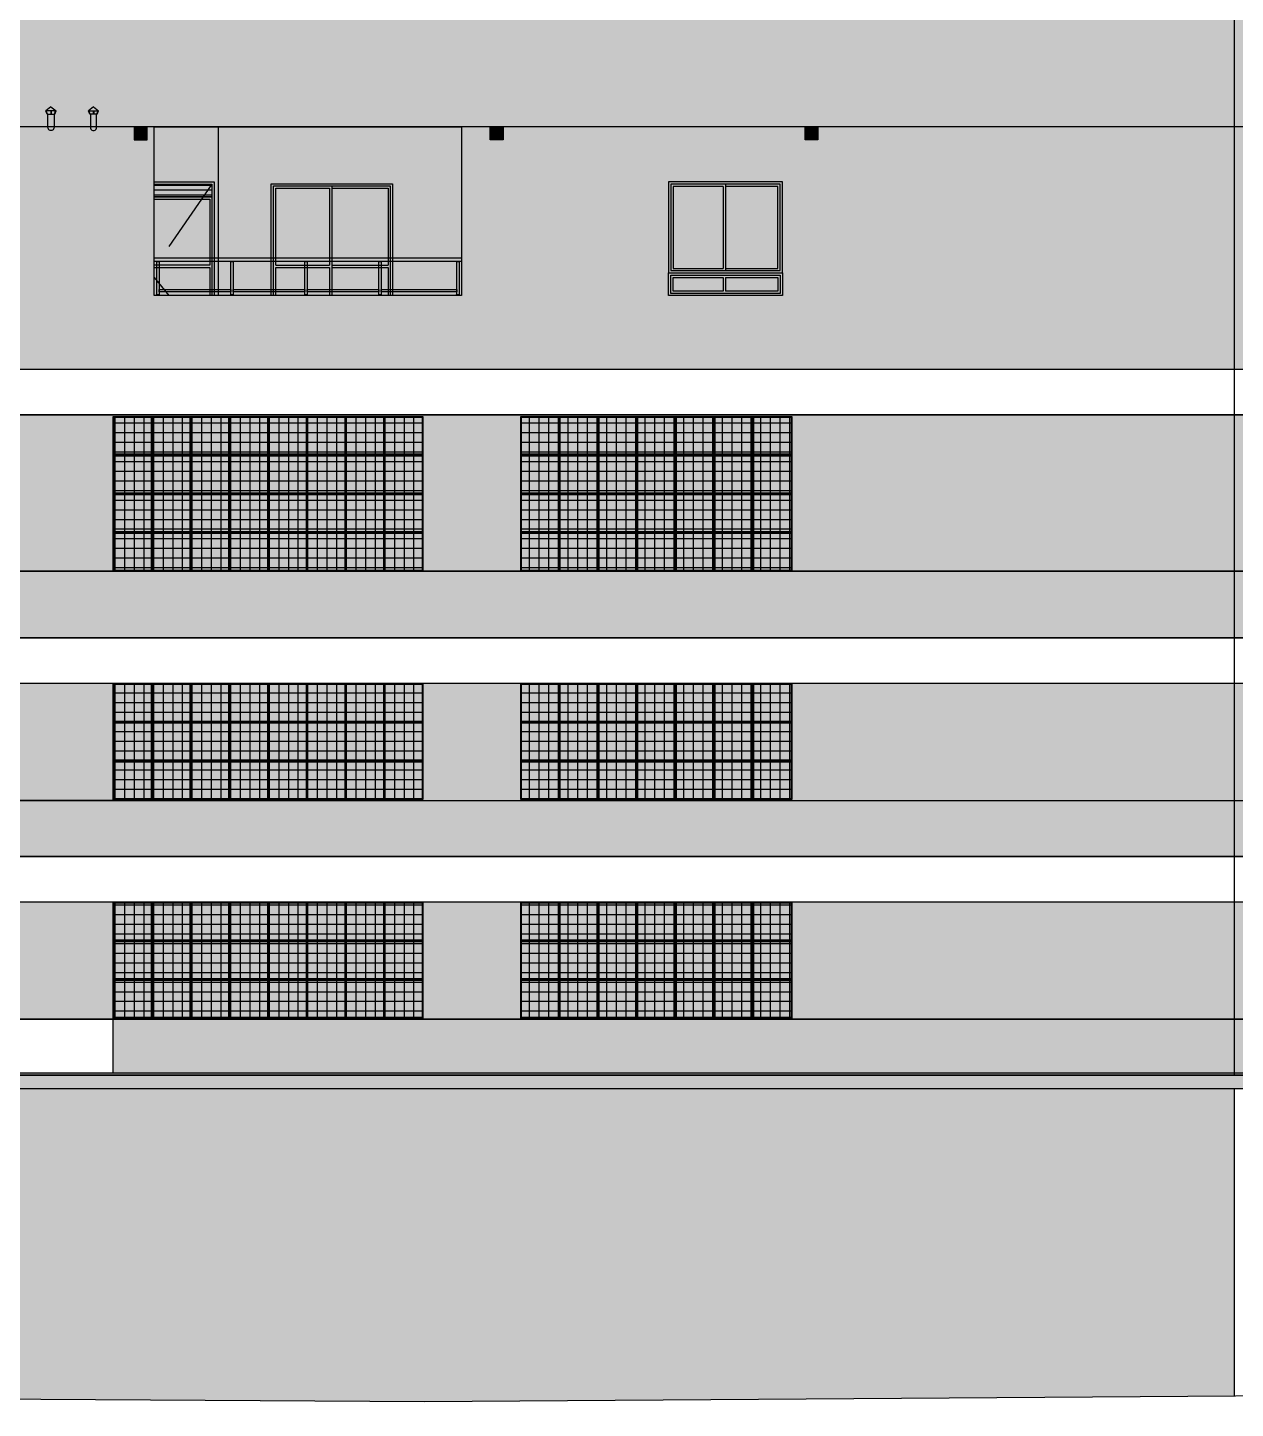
# Model space of a CAD drawing. Header units: metres. Extents: x -8872 to -7768, y 20 to 184.
# Drawn here: x -8779.01 to -8763.1, y 20.41 to 38.6 of the extents above; entities that cross this region are included whole.
import ezdxf
from ezdxf.xclip import XClip

# ---------------------------------------------------------------- set-up
doc = ezdxf.new("R2010")
doc.units = ezdxf.units.M
doc.header["$XCLIPFRAME"] = 0
doc.linetypes.add('CTE ELEV$0$DASHEDX2', pattern=[1.5, 1, -0.5])
for name, color, linetype in [('ARQ-AUX1', 1, 'Continuous'), ('CTE ELEV$0$ARQ- FRISO', 7, 'Continuous'), ('CTE ELEV$0$ARQ-AUX', 7, 'Continuous'), ('CTE ELEV$0$ARQ-AUX1', 1, 'Continuous'), ('CTE ELEV$0$ARQ-AUX3', 3, 'Continuous'), ('CTE ELEV$0$ARQ-AUX4', 6, 'Continuous'), ('CTE ELEV$0$ARQ-CAX', 1, 'Continuous'), ('CTE ELEV$0$ARQ-PRJ', 7, 'CTE ELEV$0$DASHEDX2')]:
    doc.layers.add(name, color=color, linetype=linetype)
for name, color, linetype, true_color in [('CTE ELEV$0$ARQ-REVEST', 7, 'Continuous', 0xc79471), ('CTE ELEV$0$COR CINZA FECHADO', 7, 'Continuous', 0x56534e), ('CTE ELEV$0$COR PLATINA', 7, 'Continuous', 0xa1a6a3), ('CTE ELEV$0$COR-CAIX', 7, 'Continuous', 0x45494e)]:
    doc.layers.add(name, color=color, linetype=linetype, true_color=true_color)

# ---------------------------------------------------------------- blocks, each defined once
blk = doc.blocks.new('CTE ELEV$0$V P 160x220')
at = {"layer": 'CTE ELEV$0$COR-CAIX'}
h = blk.add_hatch(color=256, dxfattribs=at)
h.dxf.hatch_style = 1
h.paths.add_polyline_path([(0, 2.174999999999999), (1.600000000000001, 2.174999999999999), (1.600000000000001, 0), (0, 0)])
h = blk.add_hatch(color=254, dxfattribs=at)
h.dxf.hatch_style = 1
h.paths.add_polyline_path([(0.7699999999999996, 2.115000000000001), (0.06000000000000233, 2.115000000000001), (0.06000000000000233, 1.1), (0.7699999999999996, 1.1)])
h.paths.add_polyline_path([(1.539999999999999, 2.115000000000001), (0.8000000000000007, 2.115000000000001), (0.8000000000000007, 1.1), (1.539999999999999, 1.1)])
h.paths.add_polyline_path([(1.539999999999999, 1.07), (0.8000000000000007, 1.07), (0.8000000000000007, 0.05999999999999894), (1.539999999999999, 0.05999999999999894)])
h.paths.add_polyline_path([(0.7699999999999996, 1.07), (0.06000000000000227, 1.07), (0.06000000000000227, 0.05999999999999894), (0.7699999999999996, 0.05999999999999894)])
at = {"layer": 'CTE ELEV$0$ARQ-CAX'}
for p, q in [((0.06000000000000227, 1.1), (0.7699999999999996, 1.1)), ((0.8000000000000007, 1.1), (1.539999999999999, 1.1)), ((0.06000000000000227, 1.07), (0.7699999999999996, 1.07)), ((0.8000000000000007, 1.07), (1.539999999999999, 1.07))]:
    blk.add_line(p, q, dxfattribs=at)
for points in [[(0, 2.174999999999999), (1.600000000000001, 2.174999999999999), (1.600000000000001, 0), (0, 0)], [(0.03000000000000114, 2.145), (1.57, 2.145), (1.57, 0.02999999999999936), (0.03000000000000114, 0.02999999999999936)]]:
    blk.add_lwpolyline(points, close=True, dxfattribs=at)
for points in [[(0.06000000000000227, 1.1), (0.06000000000000227, 2.115000000000001), (0.7699999999999996, 2.115000000000001)], [(0.7699999999999996, 2.115000000000001), (0.7699999999999996, 1.1)], [(0.8000000000000007, 2.145), (0.8000000000000007, 0.02999999999999936)], [(0.8000000000000007, 2.115000000000001), (1.539999999999999, 2.115000000000001), (1.539999999999999, 1.1)], [(0.7699999999999996, 0.05999999999999872), (0.06000000000000227, 0.05999999999999872), (0.06000000000000227, 1.07)], [(0.7699999999999996, 1.07), (0.7699999999999996, 0.05999999999999872)], [(1.539999999999999, 1.07), (1.539999999999999, 0.05999999999999872), (0.8000000000000007, 0.05999999999999872)]]:
    blk.add_lwpolyline(points, dxfattribs=at)
blk = doc.blocks.new('CTE ELEV$0$V J 150x120')
at = {"layer": 'CTE ELEV$0$COR-CAIX'}
h = blk.add_hatch(color=256, dxfattribs=at)
h.dxf.hatch_style = 1
h.paths.add_polyline_path([(1.499999999999773, 1.19999999496485), (0, 1.19999999496485), (0, 0), (1.499999999999773, 0)])
h = blk.add_hatch(color=254, dxfattribs=at)
h.dxf.hatch_style = 1
h.paths.add_polyline_path([(0.7200000000000273, 1.139999994964848), (0.05999999999994543, 1.139999994964848), (0.05999999999994543, 0.06000000000000227), (0.7200000000000273, 0.06000000000000227)])
h.paths.add_polyline_path([(0.75, 0.06000000000000233), (1.439999999999827, 0.06000000000000222), (1.439999999999827, 1.139999994964848), (0.75, 1.139999994964848)])
for points in [[(1.499999999999773, 1.19999999496485), (0, 1.19999999496485), (0, 0), (1.499999999999773, 0)], [(1.470000000000027, 1.169999994964849), (0.02999999999974534, 1.169999994964849), (0.02999999999974534, 0.03000000000000114), (1.470000000000027, 0.03000000000000114)]]:
    blk.add_lwpolyline(points, close=True)
for points in [[(0.7200000000000273, 1.139999994964848), (0.05999999999994543, 1.139999994964848), (0.05999999999994543, 0.06000000000000227), (0.7200000000000273, 0.06000000000000227)], [(0.7200000000000273, 1.139999994964848), (0.7200000000000273, 0.06000000000000227)], [(0.75, 1.169999994964849), (0.75, 0.03000000000000114)], [(0.75, 0.06000000000000227), (1.439999999999827, 0.06000000000000227), (1.439999999999827, 1.139999994964848), (0.75, 1.139999994964848)]]:
    blk.add_lwpolyline(points)
blk = doc.blocks.new('CTE ELEV$0$V P 90x220')
h = blk.add_hatch()
h.set_pattern_fill('LINE', scale=0.02)
h.set_pattern_definition([(0, (0.7400407849635293, 2.169163100299187), (0, 0.0635), [])])
h.paths.add_polyline_path([(0.8400407862358129, 2.169556123607768), (0.02999848820763873, 2.169162347138325), (0.02999848566307151, 1.999949036142695), (0.8400407836912457, 2.000342954664694)])
h.paths.add_polyline_path([(0.8100407453911135, 0.1999555789822711), (0.05999299462339636, 0.1999482358424149), (0.05999307376919205, 0.02994369828709864), (0.8100408245369092, 0.02995089937439843)])
at = {"layer": 'CTE ELEV$0$COR-CAIX', "transparency": 33554687}
h = blk.add_hatch(color=256, dxfattribs=at)
h.dxf.hatch_style = 1
h.paths.add_polyline_path([(0.869999870483506, -5.273226992130731e-05), (0.8699998704832786, 2.19994789076183), (0, 2.199949215283748), (0, 0)])
h = blk.add_hatch(color=254, dxfattribs=at)
h.dxf.hatch_style = 1
h.paths.add_polyline_path([(0.810040784963784, 1.969950380256748), (0.1684656068035183, 1.969951513230986), (0.7708066272563243, 1.099947813230832), (0.8100407849640113, 1.099947735842511)])
h.paths.add_polyline_path([(0.1684656068035181, 1.969951513230986), (0.05999697641482271, 1.969951704778552), (0.05999697641482271, 1.099949215283749), (0.7708066272563243, 1.099947813230831)])
h.paths.add_polyline_path([(0.8100407849640113, 0.9629145636115134), (0.8100407849640113, 1.043279146789324), (0.7915769473025795, 1.069947772262602), (0.05993953487359249, 1.069949215403971), (0.05998606635262183, 0.2299508745778109), (0.2162829343609197, 0.2299509124613905)])
h.paths.add_polyline_path([(0.8100407849640113, 0.9629145636115133), (0.2162829343609192, 0.2299509124613901), (0.8100407849640113, 0.2299510563777272)], flags=17)
h.paths.add_polyline_path([(0.8100407849640113, 1.069947735843021), (0.7915769473025794, 1.069947772262602), (0.8100407849640113, 1.043279146789324)], flags=17)
for points in [[(0.869999870483506, -5.273226992130731e-05), (0.8699998704832786, 2.19994789076183), (0, 2.199949215283748), (0, 0)], [(0.8400407849635293, 2.169949539136251), (0.02999848820763873, 2.169949357336332), (0.02999848820763873, 1.99994935733632), (0.8400407849635293, 1.99994953913621)]]:
    blk.add_lwpolyline(points, close=True)
for points in [[(0.8400407849642114, -5.273226992130731e-05), (0.8400407849637567, 1.999948785975349), (0.02999848820763873, 1.99995011049721), (0.02999848820763873, -1.51183053276327e-06)], [(0.8100407849640113, 1.09994789088231), (0.810040784963784, 1.969950380256748), (0.05999697641482271, 1.969951704778552), (0.05999697641482271, 1.099949215283749)], [(0.05999697641482271, 1.099949215283749), (0.8100407849640113, 1.099947735842511)], [(0.05993953487359249, 1.069949215403971), (0.05999880462081819, -3.650254399190089e-06)], [(0.8100407849640113, 1.069947735843021), (0.05993953487359249, 1.069949215403971)], [(0.8100407849640113, -4.910019444537284e-05), (0.8100407849640113, 1.06994789088211)], [(0.8100407849640113, 0.2299510563777272), (0.05998535251274006, 0.2299508745776375)], [(0.05998718681644277, 0.199951817210744), (0.8100407849640113, 0.1999519990106631)], [(0.059996972974659, 0.02995194118949485), (0.8100407849640113, 0.02994632509731332)], [(0, -5.078471625097336e-05), (0.869999870483506, -5.273226992130731e-05)]]:
    blk.add_lwpolyline(points)
at = {"layer": 'CTE ELEV$0$ARQ-PRJ'}
blk.add_lwpolyline([(0.02999848820763873, 2.169949357336332), (0.840040784963984, 0.9999480268527137), (0.02996351943511399, -5.086099804429978e-05)], dxfattribs=at)
blk = doc.blocks.new('CTE ELEV$0$V BAND INF 150x40')
at = {"layer": 'CTE ELEV$0$COR-CAIX'}
h = blk.add_hatch(color=256, dxfattribs=at)
h.dxf.hatch_style = 1
h.paths.add_polyline_path([(0, 0), (1.499999999999773, 0), (1.499999999999773, -0.3000000000000004), (0, -0.3000000000000004)])
h = blk.add_hatch(color=254, dxfattribs=at)
h.dxf.hatch_style = 1
h.paths.add_polyline_path([(0.7200000000000273, -0.2399999999999999), (0.7200000000000273, -0.0600000000000005), (0.06000000000000227, -0.0600000000000005), (0.06000000000000227, -0.2399999999999999)])
h.paths.add_polyline_path([(0.75, -0.2399999999999999), (1.43999999999977, -0.2399999999999999), (1.43999999999977, -0.06000000000000051), (0.75, -0.06000000000000048)])
at = {"layer": 'CTE ELEV$0$ARQ-CAX'}
for points in [[(0, 0), (1.499999999999773, 0), (1.499999999999773, -0.3000000000000004), (0, -0.3000000000000004)], [(0.03000000000000114, -0.03000000000000025), (1.469999999999771, -0.03000000000000025), (1.469999999999771, -0.2700000000000001), (0.03000000000000114, -0.2700000000000001)]]:
    blk.add_lwpolyline(points, close=True, dxfattribs=at)
for points in [[(0.7200000000000273, -0.2399999999999999), (0.06000000000000227, -0.2399999999999999), (0.06000000000000227, -0.0600000000000005), (0.7200000000000273, -0.0600000000000005)], [(0.7200000000000273, -0.0600000000000005), (0.7200000000000273, -0.2399999999999999)], [(0.75, -0.0600000000000005), (1.43999999999977, -0.0600000000000005), (1.43999999999977, -0.2399999999999999), (0.75, -0.2399999999999999)], [(0.75, -0.0600000000000005), (0.75, -0.2399999999999999)]]:
    blk.add_lwpolyline(points, dxfattribs=at)
blk = doc.blocks.new('CTE ELEV$0$V FR CHAPEU CHINES')
at = {"layer": 'CTE ELEV$0$ARQ-AUX'}
h = blk.add_hatch(color=8, dxfattribs=at)
h.dxf.hatch_style = 1
h.paths.add_polyline_path([(-0.009999999999990902, 0.2615019417494653), (-0.07699999999999818, 0.2115019417495107), (0.05700000000001637, 0.2115019417495107)])
h.paths.add_polyline_path([(0.03000000000001136, 0.1674075048937669), (-0.05000000000001138, 0.1674075048937669), (-0.05000000000001138, -0.01000000050763281, 1), (0.03000000000001136, -0.009999999697330952)])
h.paths.add_polyline_path([(-0.007499999999993179, 0.2115019417495107), (-0.01249999999998863, 0.2115019417495107), (-0.01249999999998863, 0.1674075048937669), (-0.007499999999993179, 0.1674075048937669)])
h.paths.add_polyline_path([(-0.07164127316178792, 0.2115019417495107), (-0.07699999999999818, 0.2115019417495107), (-0.0600000000000023, 0.1674075048937669), (-0.05464127316179203, 0.1674075048937669)])
h.paths.add_polyline_path([(0.05700000000001637, 0.2115019417495107), (0.05164127316180611, 0.2115019417495107), (0.03464127316181022, 0.1674075048937669), (0.04000000000002048, 0.1674075048937669)])
at = {"layer": 'CTE ELEV$0$ARQ-CAX'}
for p, q in [((0.04000000000002048, 0.1674075048937669), (-0.06000000000000229, 0.1674075048937669)), ((-0.05000000000001138, 0.1674075048937669), (-0.05000000000001137, -0.0100000016205469)), ((0.03000000000001137, -0.0100000016205469), (0.03000000000001136, 0.1674075048937669))]:
    blk.add_line(p, q, dxfattribs=at)
for points in [[(-0.009999999999990905, 0.2615019417494653), (-0.07699999999999818, 0.2115019417495107)], [(-0.06000000000000227, 0.1674075048937669), (-0.07699999999999818, 0.2115019417495107)], [(-0.05464127316179201, 0.1674075048937669), (-0.07164127316178792, 0.2115019417495107)], [(-0.009999999999990905, 0.2615019417494653), (0.05700000000001637, 0.2115019417495107)], [(0.0346412731618102, 0.1674075048937669), (0.05164127316180611, 0.2115019417495107)], [(0.04000000000002046, 0.1674075048937669), (0.05700000000001637, 0.2115019417495107)]]:
    blk.add_lwpolyline(points, dxfattribs=at)
at = {"layer": 'CTE ELEV$0$ARQ-CAX', "elevation": -0.0066782737750034}
for points in [[(-0.07699999999999818, 0.2115019417495107), (0.05700000000001637, 0.2115019417495107)], [(-0.01249999999998863, 0.2115019417495107), (-0.01249999999998863, 0.1674075048937669)], [(-0.007499999999993179, 0.2115019417495107), (-0.007499999999993179, 0.1674075048937669)]]:
    blk.add_lwpolyline(points, dxfattribs=at)
at = {"layer": 'CTE ELEV$0$ARQ-CAX'}
blk.add_arc((-0.009999999999999998, -0.01000000050763281), 0.04000000000001138, 179.999998405868, 2.321343878276061e-06, dxfattribs=at)
blk = doc.blocks.new('CTE ELEV$0$V GRD PUC')
at = {"transparency": 33554610}
h = blk.add_hatch(dxfattribs=at)
h.set_pattern_fill('ANGLE', color=256)
h.set_pattern_definition([(0, (0, 0), (0, 6.985), [5.08, -1.905]), (90, (0, 0), (-6.985, 4.277078946022131e-16), [5.08, -1.905])])
h.paths.add_polyline_path([(-0.05000694274531226, -0.2472583671389063), (-4.05000579235679, -0.247258119059083), (-4.050005785232452, -0.2972581190590802), (-0.05000694274531314, -0.2972581045278111)])
at = {"layer": 'CTE ELEV$0$COR-CAIX', "transparency": 33554607}
h = blk.add_hatch(color=256, dxfattribs=at)
h.dxf.hatch_style = 1
h.paths.add_polyline_path([(-6.942745312210619e-06, 0.4999997267498983), (-6.935620973758105e-06, 0.4499999926436331), (-4.050005785232452, 0.4499999779307231), (-4.05000579235679, 0.4999999779307203)])
h.paths.add_polyline_path([(-3.985005808371534, 0.07998857122176872), (-3.040007745983628, 0.07998856938263899), (-3.040007745983628, 0.04998856938263962), (-3.985005808371534, 0.04998857122176936)])
h.paths.add_polyline_path([(-3.010007735291112, 0.0799885712217705), (-2.06500744771704, 0.07998856570439727), (-2.06500744771704, 0.04998856570439791), (-3.010007735291112, 0.04998857122177114)])
h.paths.add_polyline_path([(-2.035007437024523, 0.07998856570443635), (-1.09000711384077, 0.07998857673912241), (-1.09000711384077, 0.04998857673912305), (-2.035007437024523, 0.04998856570443699)])
h.paths.add_polyline_path([(-1.060007120953094, 0.07998856202627103), (-0.06500693918915057, 0.07998856938271715), (-0.06500693918915057, 0.04998856938271778), (-1.060007120953094, 0.04998856202627167)])
h = blk.add_hatch(color=256, dxfattribs=at)
h.dxf.hatch_style = 1
h.paths.add_polyline_path([(-4.025005795912953, 0.009999999999999787), (-3.975005795912953, 0.009999999999999787), (-3.975005795912953, 0), (-4.025005795912953, 0)])
h.paths.add_polyline_path([(-4.015005792356791, 0.4499999852871497), (-3.985005799469115, 0.4499999852871497), (-3.985005799469114, 0.009999999999999787), (-4.01500579235679, 0.009999999999999787)])
h.paths.add_polyline_path([(-3.05000773173495, 0.009999994482665642), (-3.00000773173495, 0.009999994482665642), (-3.00000773173495, -5.517334145110908e-09), (-3.05000773173495, -5.517334145110908e-09)])
h.paths.add_polyline_path([(-3.040007728178789, 0.4499999797698155), (-3.010007735291112, 0.4499999797698155), (-3.010007735291112, 0.009999994482665642), (-3.040007728178789, 0.009999994482665642)])
h.paths.add_polyline_path([(-2.075007433468361, 0.009999988965331497), (-2.025007433468361, 0.009999988965331497), (-2.025007433468361, -1.103466829022182e-08), (-2.075007433468361, -1.103466829022182e-08)])
h.paths.add_polyline_path([(-2.0650074299122, 0.4499999742524814), (-2.035007437024523, 0.4499999742524814), (-2.035007437024523, 0.009999988965331497), (-2.0650074299122, 0.009999988965331497)])
h.paths.add_polyline_path([(-1.100007117396932, 0.009999992643573208), (-1.050007117396932, 0.009999992643573208), (-1.050007117396932, -7.356426579008257e-09), (-1.100007117396932, -7.356426579008257e-09)])
h.paths.add_polyline_path([(-1.09000711384077, 0.4499999779307231), (-1.060007120953094, 0.4499999779307231), (-1.060007120953094, 0.009999992643573208), (-1.09000711384077, 0.009999992643573208)])
h.paths.add_polyline_path([(-0.07500694274531283, 0.009999992643573208), (-0.02500694274531257, 0.009999992643573208), (-0.02500694274531257, -7.356426579008257e-09), (-0.07500694274531283, -7.356426579008257e-09)])
h.paths.add_polyline_path([(-0.06500693918915057, 0.4499999779307231), (-0.03500694630147572, 0.4499999779307231), (-0.03500694630147394, 0.009999992643573208), (-0.06500693918915057, 0.009999992643573208)])
h = blk.add_hatch(color=254, dxfattribs=at)
h.dxf.hatch_style = 1
h.paths.add_polyline_path([(-3.985005799469115, 0.4499999781668562), (-3.985005799469114, 0.0799885712217687), (-3.040007728178789, 0.07998856938263899), (-3.040007728178789, 0.4499999815998625)])
h.paths.add_polyline_path([(-3.010007735291112, 0.449999981708847), (-3.010007735291112, 0.0799885712217705), (-2.0650074299122, 0.07998856570439719), (-2.0650074299122, 0.4499999851418615)])
h.paths.add_polyline_path([(-1.09000711384077, 0.07998857673912238), (-1.090007113840771, 0.4499999886838605), (-2.035007437024523, 0.4499999852508461), (-2.035007437024523, 0.07998856570443635)])
h.paths.add_polyline_path([(-1.060007120953094, 0.449999988792845), (-1.060007120953094, 0.07998856202627105), (-0.06500693918915079, 0.07998856938271715), (-0.06500693918915079, 0.4499999924074999)])
for points in [[(-6.942745312210619e-06, 0.4999997267498983), (-6.935620973758105e-06, 0.4499999926436331), (-4.050005785232452, 0.4499999779307231), (-4.05000579235679, 0.4999999779307203)], [(-4.015005792356791, 0.4499999852871497), (-3.985005799469115, 0.4499999852871497), (-3.985005799469114, 0.009999999999999787), (-4.01500579235679, 0.009999999999999787)], [(-3.040007728178789, 0.4499999797698155), (-3.010007735291112, 0.4499999797698155), (-3.010007735291112, 0.009999994482665642), (-3.040007728178789, 0.009999994482665642)], [(-2.0650074299122, 0.4499999742524814), (-2.035007437024523, 0.4499999742524814), (-2.035007437024523, 0.009999988965331497), (-2.0650074299122, 0.009999988965331497)], [(-1.09000711384077, 0.4499999779307231), (-1.060007120953094, 0.4499999779307231), (-1.060007120953094, 0.009999992643573208), (-1.09000711384077, 0.009999992643573208)], [(-0.06500693918915057, 0.4499999779307231), (-0.03500694630147572, 0.4499999779307231), (-0.03500694630147394, 0.009999992643573208), (-0.06500693918915057, 0.009999992643573208)], [(-4.025005795912953, 0.009999999999999787), (-3.975005795912953, 0.009999999999999787), (-3.975005795912953, 0), (-4.025005795912953, 0)], [(-3.985005808371534, 0.07998857122176872), (-3.040007745983628, 0.07998856938263899), (-3.040007745983628, 0.04998856938263962), (-3.985005808371534, 0.04998857122176936)], [(-3.05000773173495, 0.009999994482665642), (-3.00000773173495, 0.009999994482665642), (-3.00000773173495, -5.517334145110908e-09), (-3.05000773173495, -5.517334145110908e-09)], [(-3.010007735291112, 0.0799885712217705), (-2.06500744771704, 0.07998856570439727), (-2.06500744771704, 0.04998856570439791), (-3.010007735291112, 0.04998857122177114)], [(-2.075007433468361, 0.009999988965331497), (-2.025007433468361, 0.009999988965331497), (-2.025007433468361, -1.103466829022182e-08), (-2.075007433468361, -1.103466829022182e-08)], [(-2.035007437024523, 0.07998856570443635), (-1.09000711384077, 0.07998857673912241), (-1.09000711384077, 0.04998857673912305), (-2.035007437024523, 0.04998856570443699)], [(-1.100007117396932, 0.009999992643573208), (-1.050007117396932, 0.009999992643573208), (-1.050007117396932, -7.356426579008257e-09), (-1.100007117396932, -7.356426579008257e-09)], [(-1.060007120953094, 0.07998856202627103), (-0.06500693918915057, 0.07998856938271715), (-0.06500693918915057, 0.04998856938271778), (-1.060007120953094, 0.04998856202627167)], [(-0.07500694274531283, 0.009999992643573208), (-0.02500694274531257, 0.009999992643573208), (-0.02500694274531257, -7.356426579008257e-09), (-0.07500694274531283, -7.356426579008257e-09)]]:
    blk.add_lwpolyline(points, close=True)
blk = doc.blocks.new('CTE ELEV$0$vp vento kit')
at = {"layer": 'CTE ELEV$0$ARQ-CAX', "transparency": 33554687}
h = blk.add_hatch(dxfattribs=at)
h.set_pattern_fill('LINE', scale=0.01)
h.set_pattern_definition([(0, (8794.04868885521, -68.7271093550549), (0, 0.03175), [])])
h.paths.add_polyline_path([(-0.1599999999998545, 0.1599999999999966), (-0.01000000000021828, 0.1599999999999966), (-0.01000000000021828, 0.01000000000000512), (-0.1599999999998545, 0.01000000000000512)])
at = {"layer": 'CTE ELEV$0$COR-CAIX', "transparency": 33554687}
h = blk.add_hatch(color=256, dxfattribs=at)
h.dxf.hatch_style = 1
h.paths.add_polyline_path([(-0.1700000000000728, 0.1700000000000017), (0, 0.1700000000000017), (0, 0), (-0.1700000000000728, 0)])
at = {"layer": 'CTE ELEV$0$ARQ-CAX'}
for points in [[(-0.1700000000000728, 0.1700000000000017), (0, 0.1700000000000017), (0, 0), (-0.1700000000000728, 0)], [(-0.1599999999998545, 0.1599999999999966), (-0.01000000000021828, 0.1599999999999966), (-0.01000000000021828, 0.01000000000000512), (-0.1599999999998545, 0.01000000000000512)]]:
    blk.add_lwpolyline(points, close=True, dxfattribs=at)
blk = doc.blocks.new('CTE ELEV$0$ELEV 1 PUC')
at = {"layer": 'CTE ELEV$0$COR CINZA FECHADO', "transparency": 33554687}
h = blk.add_hatch(color=256, dxfattribs=at)
h.dxf.hatch_style = 1
h.paths.add_polyline_path([(0, 4.68), (58.14994658083924, 4.68), (58.14994658083924, 2.955000248867108), (0, 2.955000248867108)])
at = {"layer": 'CTE ELEV$0$COR PLATINA', "transparency": 33554687}
h = blk.add_hatch(color=256, dxfattribs=at)
h.dxf.hatch_style = 1
h.paths.add_polyline_path([(0, -0.2400858969618085), (58.14994658083924, -0.2400858969495943), (58.14994658083924, 2.955000248867108), (0, 2.955000248854894)])
at = {"layer": 'CTE ELEV$0$ARQ-AUX1'}
blk.add_line((13.15514379498563, 2.955000248867108, -4.257288457060169e-06), (13.15514379498563, 0.7300002488671211, -4.257288457060169e-06), dxfattribs=at)
at = {"layer": 'CTE ELEV$0$ARQ-AUX3'}
blk.add_line((26.54498214618252, 4.68, 3.25655033724249e-05), (26.54498214618252, -0.8400008179571827, 3.25655033724249e-05), dxfattribs=at)
at = {"layer": 'CTE ELEV$0$ARQ-AUX3', "elevation": 4.319321033073013e-06}
blk.add_lwpolyline([(12.31514494893781, 2.955000248867108), (16.36514379498658, 2.955000248867108), (16.36514379498658, 0.7300002488671211), (12.31514494893781, 0.7300002488671211)], close=True, dxfattribs=at)
at = {"layer": 'CTE ELEV$0$COR CINZA FECHADO'}
blk.add_lwpolyline([(0, 4.68), (58.14994658083924, 4.68), (58.14994658083924, 2.955000248867108), (0, 2.955000248867108)], close=True, dxfattribs=at)
at = {"layer": 'CTE ELEV$0$COR PLATINA', "elevation": 3.688385969673145e-05}
blk.add_lwpolyline([(0, -0.2400858969618085), (58.14994658083924, -0.2400858969495943), (58.14994658083924, 2.955000248867108), (0, 2.955000248854894)], close=True, dxfattribs=at)
at = {"layer": 'CTE ELEV$0$ARQ-AUX1', "xscale": -1}
blk.add_blockref('CTE ELEV$0$V FR CHAPEU CHINES', (10.94393746327973, 2.955000249374736, 4.257288457060169e-06), dxfattribs=at)
at = {"layer": 'CTE ELEV$0$ARQ-AUX1'}
blk.add_blockref('CTE ELEV$0$V FR CHAPEU CHINES', (11.52393746327971, 2.955000249374736, 4.257288457060169e-06), dxfattribs=at)
at = {"layer": 'CTE ELEV$0$ARQ-AUX3'}
blk.add_blockref('CTE ELEV$0$V GRD PUC', (16.36515073773189, 0.7300002488671209, 4.319321033073013e-06), dxfattribs=at)
at = {"layer": 'CTE ELEV$0$ARQ-CAX', "xscale": -1}
blk.add_blockref('CTE ELEV$0$vp vento kit', (12.05014494893863, 2.785000248867107), dxfattribs=at)
at = {"layer": 'CTE ELEV$0$ARQ-CAX'}
ref = blk.add_blockref('CTE ELEV$0$V P 90x220', (13.10514379498636, 0.03005097969983694, -4.257288457060128e-06), dxfattribs=dict(at, xscale=-1))
XClip(ref).set_block_clipping_path([(0, 0.6999492691672788), (0.789998846048551, 2.1999492152837465)])
ref = blk.add_blockref('CTE ELEV$0$V P 160x220', (13.85514379498636, 0.03000020001874049, -4.257288457060169e-06), dxfattribs=at)
XClip(ref).set_block_clipping_path([(-0.11286441080255827, 0.7000000488483913), (1.6000000000000014, 2.1999999999999993)])
for name in ['CTE ELEV$0$V J 150x120', 'CTE ELEV$0$V BAND INF 150x40']:
    blk.add_blockref(name, (19.09082014424712, 1.03000020001874), dxfattribs=at)
blk = doc.blocks.new('CTE ELEV$0$elev 1 1andar')
at = {"layer": 'CTE ELEV$0$ARQ-REVEST', "transparency": 33554687}
h = blk.add_hatch(dxfattribs=at)
h.set_pattern_fill('AR-B816', scale=0.001)
h.set_pattern_definition([(0, (8857.50682844327, -21.20000000000005), (0, 0.2032), []), (90, (8857.50682844327, -21.20000000000005), (-0.2032, 0.2032), [0.2032, -0.2032])])
h.paths.add_polyline_path([(94.39401977426678, 3.424999999999926), (70.0557180194719, 3.424999999999926), (70.0557180194719, -0.6105894228231676), (70.71896641919193, -0.6199999999999335), (83.72315703762797, -0.6999999999999318), (94.39401977426678, -0.6253074000642158)])
h.paths.add_polyline_path([(70.0557180194719, 1.595003079844314), (68.85571801947117, 1.595003079844314), (68.85571801947117, 2.995003079844313), (70.0557180194719, 2.995003079844313), (70.0557180194719, 3.424999999999926), (67.8689761144924, 3.424999999999926), (67.8689761144924, 2.990000000000002), (67.86897660407521, 2.984017368473904), (67.86901752107588, 2.984017368473904), (67.86901752107588, 2.484017368473904), (67.8689761144924, -0.5795625805855344), (70.0557180194719, -0.6105894228231676)])
h.paths.add_polyline_path([(62.29056686938384, 2.990000000000002), (67.8689761144924, 2.990000000000002), (67.8689761144924, 3.424999999999926), (55.45055140892509, 3.424999999999926), (55.45055140892509, -0.5123691693112882), (56.08055140892429, -0.516505925182269), (56.08055140892429, 2.990000000000002), (59.69056686938347, 2.990000000000002), (59.69056686938166, 1.679999204484297), (59.69056686938166, -0.5200007955154753), (59.69056686938166, -0.5322389502525482), (62.29056686938202, -0.535982631526096)])
h.paths.add_polyline_path([(61.85563305337018, 0.8959394635533897), (61.85563305453616, 0.4959395095207775), (60.05563305571013, 0.4959395095207775), (60.05563305454416, 0.8959394635533897)], flags=16)
h.paths.add_polyline_path([(61.82563305336953, 0.8659394635533886), (61.8256330545355, 0.5259395095207786), (60.08563305570897, 0.5259395095207786), (60.085633054543, 0.8659394635533886)], flags=0)
h.paths.add_polyline_path([(61.79563305337069, 0.8359394635533874), (61.79563305453667, 0.5559395095207798), (60.11563305570962, 0.5559395095207798), (60.11563305454365, 0.8359394635533874)], flags=0)
at = {"layer": 'CTE ELEV$0$COR PLATINA', "transparency": 33554687}
h = blk.add_hatch(color=256, dxfattribs=at)
h.dxf.hatch_style = 1
h.paths.add_polyline_path([(19.35950830192814, 3.424999999999926), (129.1936998931924, 3.424999999999926), (129.1936998931924, 3.625), (19.35950830192814, 3.625)])
at = {"layer": 'CTE ELEV$0$ARQ-AUX3', "elevation": -1.691874427118105e-05}
blk.add_lwpolyline([(94.39401977426678, 3.424999999999926), (94.39401977426678, -0.6253074000642158)], dxfattribs=at)
at = {"layer": 'CTE ELEV$0$ARQ-AUX3'}
blk.add_lwpolyline([(-14.96515252692006, -0.04999999999997229), (58.13560793154284, -0.5299999999999621), (65.08064360636854, -0.5399999999999494), (70.71896641919193, -0.6199999999999335), (83.72315703762797, -0.6999999999999318), (115.1531755947635, -0.4799999999999613), (129.2131602465779, -0.7900000000000027), (137.3015435350171, -0.3500000000000014)], dxfattribs=at)
at = {"layer": 'CTE ELEV$0$ARQ-AUX4'}
blk.add_lwpolyline([(19.35950830192814, 3.424999999999926), (129.1936998931924, 3.424999999999926), (129.1936998931924, 3.625), (19.35950830192814, 3.625)], close=True, dxfattribs=at)
at = {"layer": 'Defpoints'}
blk.add_lwpolyline([(0, 3.600000000000001), (134.2720423186584, 3.600000000000001)], dxfattribs=at)
blk = doc.blocks.new('CTE ELEV$0$V NEOREX 18')
at = {"layer": 'CTE ELEV$0$ARQ-AUX'}
h = blk.add_hatch(dxfattribs=at)
h.set_pattern_fill('NET', color=256, scale=0.04)
h.set_pattern_definition([(0, (0.2549999999999955, 0.5), (0, 0.127), []), (90, (0.2549999999999955, 0.5), (-0.127, 7.776507174585693e-18), [])])
h.paths.add_polyline_path([(0.009999999999990905, 0.5), (0.009999999999990905, 0.01000000000000156), (0.5, 0.01000000000000156), (0.5, 0.5)])
at = {"layer": 'CTE ELEV$0$COR-CAIX'}
h = blk.add_hatch(color=256, dxfattribs=at)
h.dxf.hatch_style = 1
h.paths.add_polyline_path([(0, 0.5100000000000016), (0.5099999999999909, 0.5100000000000016), (0.5099999999999909, 0), (0, 0)])
at = {"layer": 'CTE ELEV$0$ARQ-AUX'}
for points in [[(0, 0.5100000000000016), (0.5099999999999909, 0.5100000000000016), (0.5099999999999909, 0), (0, 0)], [(0.009999999999990905, 0.5), (0.5, 0.5), (0.5, 0.01000000000000156), (0.009999999999990905, 0.01000000000000156)]]:
    blk.add_lwpolyline(points, close=True, dxfattribs=at)
blk = doc.blocks.new('CTE ELEV$0$elev 1 2andar')
at = {"layer": 'CTE ELEV$0$ARQ-REVEST', "transparency": 33554687}
h = blk.add_hatch(dxfattribs=at)
h.set_pattern_fill('AR-B816', scale=0.001)
h.set_pattern_definition([(0, (8723.23478612461, -24.79999995116751), (0, 0.2032), []), (90, (8723.23478612461, -24.79999995116751), (-0.2032, 0.2032), [0.2032, -0.2032])])
h.paths.add_polyline_path([(-54.64802254439201, 0.7400000047095681), (-1.818989403545856e-12, 0.7400000325550167), (-1.818989403545856e-12, 0.02500004883253126), (-54.64802254439201, 0.02500002098708265)])
at = {"layer": 'CTE ELEV$0$COR PLATINA', "transparency": 33554687}
h = blk.add_hatch(color=256, dxfattribs=at)
h.dxf.hatch_style = 1
h.paths.add_polyline_path([(-1.818989403545856e-12, 2.880000000000006), (-14.83774056767652, 2.880000000000006), (-14.83774056767652, 2.280085078992446), (-127.3886640844175, 2.28008507899245), (-127.3886640844175, 0.7400000325550167), (-1.818989403545856e-12, 0.7400000325550167)])
at = {"layer": 'CTE ELEV$0$ARQ- FRISO', "elevation": 5.945466472782951e-07}
blk.add_lwpolyline([(-88.95117221767578, 2.880000000000006), (-14.83774056767652, 2.880000000000006), (-14.83774056767652, 2.280085078992446), (-88.95117221767578, 2.280085078992446)], close=True, dxfattribs=at)
at = {"layer": 'CTE ELEV$0$ARQ-REVEST', "elevation": 5.945466472782951e-07}
blk.add_lwpolyline([(-54.64802254439201, 0.7400000047095681), (-1.818989403545856e-12, 0.7400000325550167), (-1.818989403545856e-12, 0.02500004883253126), (-54.64802254439201, 0.02500002098708265)], close=True, dxfattribs=at)
at = {"layer": 'CTE ELEV$0$COR PLATINA', "elevation": 5.945466472782951e-07}
blk.add_lwpolyline([(-1.818989403545856e-12, 2.880000000000006), (-14.83774056767652, 2.880000000000006), (-14.83774056767652, 2.280085078992446), (-127.3886640844175, 2.28008507899245), (-127.3886640844175, 0.7400000325550167), (-1.818989403545856e-12, 0.7400000325550167)], close=True, dxfattribs=at)
at = {"layer": 'Defpoints'}
for points in [[(-127.3886640844175, 2.880000000000003), (0, 2.880000000000006)], [(0, 0), (-127.3886640844175, 0)]]:
    blk.add_lwpolyline(points, dxfattribs=at)
at = {"layer": 'CTE ELEV$0$ARQ-AUX1'}
for p in [(-54.64802254439201, 1.770085078992444, -8.63671264700074e-06), (-54.13802254439361, 1.770085078992444, -8.63671264700074e-06), (-53.62802254439339, 1.770085078992444, -8.63671264700074e-06), (-53.11802254439317, 1.770085078992444, -8.63671264700074e-06), (-52.60802254439295, 1.770085078992444, -8.63671264700074e-06), (-52.09802254439273, 1.770085078992444, -8.63671264700074e-06), (-51.58802254439252, 1.770085078992444, -8.63671264700074e-06), (-51.0780225443923, 1.770085078992444, -8.63671264700074e-06), (-49.27802254439121, 1.770085078992444, -8.63671264700074e-06), (-48.76802254439281, 1.770085078992444, -8.63671264700074e-06), (-48.25802254439259, 1.770085078992444, -8.63671264700074e-06), (-47.74802254439237, 1.770085078992444, -8.63671264700074e-06), (-47.23802254439215, 1.770085078992444, -8.63671264700074e-06), (-46.72802254439193, 1.770085078992444, -8.63671264700074e-06), (-46.21802254439172, 1.770085078992444, -8.63671264700074e-06), (-54.64802254439201, 1.260085078992439, -8.63671264700074e-06), (-54.13802254439361, 1.260085078992439, -8.63671264700074e-06), (-53.62802254439339, 1.260085078992439, -8.63671264700074e-06), (-53.11802254439317, 1.260085078992439, -8.63671264700074e-06), (-52.60802254439295, 1.260085078992439, -8.63671264700074e-06), (-52.09802254439273, 1.260085078992439, -8.63671264700074e-06), (-51.58802254439252, 1.260085078992439, -8.63671264700074e-06), (-51.0780225443923, 1.260085078992439, -8.63671264700074e-06), (-49.27802254439121, 1.260085078992439, -8.63671264700074e-06), (-48.76802254439281, 1.260085078992439, -8.63671264700074e-06), (-48.25802254439259, 1.260085078992439, -8.63671264700074e-06), (-47.74802254439237, 1.260085078992439, -8.63671264700074e-06), (-47.23802254439215, 1.260085078992439, -8.63671264700074e-06), (-46.72802254439193, 1.260085078992439, -8.63671264700074e-06), (-46.21802254439172, 1.260085078992439, -8.63671264700074e-06), (-54.64802254439201, 0.7500850789924378, -8.63671264700074e-06), (-54.13802254439361, 0.7500850789924378, -8.63671264700074e-06), (-53.62802254439339, 0.7500850789924378, -8.63671264700074e-06), (-53.11802254439317, 0.7500850789924378, -8.63671264700074e-06), (-52.60802254439295, 0.7500850789924378, -8.63671264700074e-06), (-52.09802254439273, 0.7500850789924378, -8.63671264700074e-06), (-51.58802254439252, 0.7500850789924378, -8.63671264700074e-06), (-51.0780225443923, 0.7500850789924378, -8.63671264700074e-06), (-49.27802254439121, 0.7500850789924378, -8.63671264700074e-06), (-48.76802254439281, 0.7500850789924378, -8.63671264700074e-06), (-48.25802254439259, 0.7500850789924378, -8.63671264700074e-06), (-47.74802254439237, 0.7500850789924378, -8.63671264700074e-06), (-47.23802254439215, 0.7500850789924378, -8.63671264700074e-06), (-46.72802254439193, 0.7500850789924378, -8.63671264700074e-06), (-46.21802254439172, 0.7500850789924378, -8.63671264700074e-06)]:
    blk.add_blockref('CTE ELEV$0$V NEOREX 18', p, dxfattribs=at)
blk = doc.blocks.new('CTE ELEV$0$elev 1 3andar')
at = {"layer": 'CTE ELEV$0$ARQ-REVEST', "transparency": 33554687}
h = blk.add_hatch(dxfattribs=at)
h.set_pattern_fill('AR-B816', scale=0.001)
h.set_pattern_definition([(0, (8850.623449897059, -27.67999995116752), (0, 0.2032), []), (90, (8850.623449897059, -27.67999995116752), (-0.2032, 0.2032), [0.2032, -0.2032])])
h.paths.add_polyline_path([(38.43644661497638, 0.747500016277499), (107.1009232047727, 0.74000001627752), (107.1009232047727, -0.004999908144434073), (38.43644661497638, 0.002500091855544895)])
at = {"layer": 'CTE ELEV$0$COR PLATINA', "transparency": 33554687}
h = blk.add_hatch(color=256, dxfattribs=at)
h.dxf.hatch_style = 1
h.paths.add_polyline_path([(127.3886640844175, 2.880000000000006), (107.1009232047727, 2.88000004883256), (107.1009232047727, 2.280084465040485), (10.88339509020261, 2.280085127824993), (10.88339509020261, 0.7400000162775093), (107.1009232047727, 0.737500062205303), (107.1009232047727, -0.002499954072217037), (119.1156056627115, 9.185555072122042e-08), (119.1156056627115, 0.7400000162775164), (127.3886637724463, 0.7400000162775164)])
at = {"layer": 'CTE ELEV$0$ARQ- FRISO', "elevation": 5.945466472782951e-07}
blk.add_lwpolyline([(67.29064122805539, 2.880000048832553), (107.1009232047727, 2.88000004883256), (107.1009232047727, 2.280085127825), (67.29064122805539, 2.280085127824993)], close=True, dxfattribs=at)
at = {"layer": 'CTE ELEV$0$ARQ-AUX3', "elevation": -1.632419762390276e-05}
blk.add_lwpolyline([(87.51064122805656, 2.880000000000006), (87.51064122805656, 0)], dxfattribs=at)
at = {"layer": 'CTE ELEV$0$ARQ-REVEST', "elevation": 5.945466472782951e-07}
blk.add_lwpolyline([(38.43644661497638, 0.747500016277499), (107.1009232047727, 0.74000001627752), (107.1009232047727, -0.004999908144434073), (38.43644661497638, 0.002500091855544895)], close=True, dxfattribs=at)
at = {"layer": 'CTE ELEV$0$COR PLATINA', "elevation": 5.945466472782951e-07}
blk.add_lwpolyline([(127.3886640844175, 2.880000000000006), (107.1009232047727, 2.88000004883256), (107.1009232047727, 2.280084465040485), (10.88339509020261, 2.280085127824993), (10.88339509020261, 0.7400000162775093), (107.1009232047727, 0.737500062205303), (107.1009232047727, -0.002499954072217037), (119.1156056627115, 9.185555072122042e-08), (119.1156056627115, 0.7400000162775164), (127.3886637724463, 0.7400000162775164)], close=True, dxfattribs=at)
at = {"layer": 'Defpoints'}
for points in [[(0, 2.880000000000003), (127.3886640844175, 2.880000000000006)], [(127.3886640844175, 0), (0, 0)]]:
    blk.add_lwpolyline(points, dxfattribs=at)
at = {"layer": 'CTE ELEV$0$ARQ-AUX1'}
for p in [(72.74064122805612, 1.770085127824991, 5.945466472782951e-07), (73.25064122805452, 1.770085127824991, 5.945466472782951e-07), (73.76064122805474, 1.770085127824991, 5.945466472782951e-07), (74.27064122805496, 1.770085127824991, 5.945466472782951e-07), (74.78064122805517, 1.770085127824991, 5.945466472782951e-07), (75.29064122805539, 1.770085127824991, 5.945466472782951e-07), (75.80064122805561, 1.770085127824991, 5.945466472782951e-07), (76.31064122805583, 1.770085127824991, 5.945466472782951e-07), (78.1106412280551, 1.770085127824995, 5.945466472782951e-07), (78.62064122805532, 1.770085127824995, 5.945466472782951e-07), (79.13064122805554, 1.770085127824995, 5.945466472782951e-07), (79.64064122805576, 1.770085127824995, 5.945466472782951e-07), (80.15064122805597, 1.770085127824995, 5.945466472782951e-07), (80.66064122805619, 1.770085127824995, 5.945466472782951e-07), (81.17064122805641, 1.770085127824995, 5.945466472782951e-07), (72.74064122805612, 1.260085127824986, 5.945466472782951e-07), (73.25064122805452, 1.260085127824986, 5.945466472782951e-07), (73.76064122805474, 1.260085127824986, 5.945466472782951e-07), (74.27064122805496, 1.260085127824986, 5.945466472782951e-07), (74.78064122805517, 1.260085127824986, 5.945466472782951e-07), (75.29064122805539, 1.260085127824986, 5.945466472782951e-07), (75.80064122805561, 1.260085127824986, 5.945466472782951e-07), (76.31064122805583, 1.260085127824986, 5.945466472782951e-07), (78.1106412280551, 1.26008512782499, 5.945466472782951e-07), (78.62064122805532, 1.26008512782499, 5.945466472782951e-07), (79.13064122805554, 1.26008512782499, 5.945466472782951e-07), (79.64064122805576, 1.26008512782499, 5.945466472782951e-07), (80.15064122805597, 1.26008512782499, 5.945466472782951e-07), (80.66064122805619, 1.26008512782499, 5.945466472782951e-07), (81.17064122805641, 1.26008512782499, 5.945466472782951e-07), (72.74064122805612, 0.7500851278249847, 5.945466472782951e-07), (73.25064122805452, 0.7500851278249847, 5.945466472782951e-07), (73.76064122805474, 0.7500851278249847, 5.945466472782951e-07), (74.27064122805496, 0.7500851278249847, 5.945466472782951e-07), (74.78064122805517, 0.7500851278249847, 5.945466472782951e-07), (75.29064122805539, 0.7500851278249847, 5.945466472782951e-07), (75.80064122805561, 0.7500851278249847, 5.945466472782951e-07), (76.31064122805583, 0.7500851278249847, 5.945466472782951e-07), (78.1106412280551, 0.7500851278249883, 5.945466472782951e-07), (78.62064122805532, 0.7500851278249883, 5.945466472782951e-07), (79.13064122805554, 0.7500851278249883, 5.945466472782951e-07), (79.64064122805576, 0.7500851278249883, 5.945466472782951e-07), (80.15064122805597, 0.7500851278249883, 5.945466472782951e-07), (80.66064122805619, 0.7500851278249883, 5.945466472782951e-07), (81.17064122805641, 0.7500851278249883, 5.945466472782951e-07)]:
    blk.add_blockref('CTE ELEV$0$V NEOREX 18', p, dxfattribs=at)
blk = doc.blocks.new('CTE ELEV$0$elev 1 4andar')
at = {"layer": 'CTE ELEV$0$ARQ-REVEST', "transparency": 33554687}
h = blk.add_hatch(dxfattribs=at)
h.set_pattern_fill('AR-B816', scale=0.001)
h.set_pattern_definition([(0, (8851.421260709474, -30.02000424748403), (0, 0.2032), []), (90, (8851.421260709474, -30.02000424748403), (-0.2032, 0.2032), [0.2032, -0.2032])])
h.paths.add_polyline_path([(68.02854539559485, 1.419997756146799), (122.6378489866074, 1.419997756146799), (122.6378489866074, 0.5399957525160666), (68.02854539559485, 0.5399957525160666)])
at = {"layer": 'CTE ELEV$0$COR PLATINA', "transparency": 33554687}
h = blk.add_hatch(color=256, dxfattribs=at)
h.dxf.hatch_style = 1
h.paths.add_polyline_path([(11.68120590261606, 3.479998799805344), (119.9134164751267, 3.479998799805344), (119.9134164751267, 1.419997756146774), (11.68120590261606, 1.419997756146774)])
at = {"layer": 'CTE ELEV$0$ARQ- FRISO'}
for points, elevation in [([(49.36498367513013, 4.079913720812932), (119.9134164751267, 4.079913720812932), (119.9134164751267, 3.479998799805372), (49.36498367513013, 3.479998799805372)], -8.282031623174646e-06), ([(68.02854539559485, 1.419997756146799), (122.6378489866074, 1.419997756146799), (122.6378489866074, 0.5399957525160666), (68.02854539559485, 0.5399957525160666)], 8.63671264700074e-06)]:
    blk.add_lwpolyline(points, close=True, dxfattribs=dict(at, elevation=elevation))
at = {"layer": 'CTE ELEV$0$ARQ-AUX3', "elevation": -1.26003879474812e-05}
blk.add_lwpolyline([(88.30845204047182, 3.599999251531308), (88.30845204047182, 0.5399957036834948)], dxfattribs=at)
at = {"layer": 'CTE ELEV$0$COR PLATINA', "elevation": -8.282031623578369e-06}
blk.add_lwpolyline([(11.68120590261606, 3.479998799805344), (119.9134164751267, 3.479998799805344), (119.9134164751267, 1.419997756146774), (11.68120590261606, 1.419997756146774)], close=True, dxfattribs=at)
at = {"layer": 'CTE ELEV$0$ARQ-AUX1'}
for p in [(73.53845204047138, 2.949997756146807), (74.04845204046978, 2.949997756146807), (74.55845204047, 2.949997756146807), (75.06845204047022, 2.949997756146807), (75.57845204047044, 2.949997756146807), (76.08845204047066, 2.949997756146807), (76.59845204047087, 2.949997756146807), (77.1084520404711, 2.949997756146807), (78.90845204047037, 2.949997756146807), (79.41845204047058, 2.949997756146807), (79.9284520404708, 2.949997756146807), (80.43845204047102, 2.949997756146807), (80.94845204047124, 2.949997756146807), (81.45845204047146, 2.949997756146807), (81.96845204047167, 2.949997756146807), (73.53845204047138, 2.439997756146802), (74.04845204046978, 2.439997756146802), (74.55845204047, 2.439997756146802), (75.06845204047022, 2.439997756146802), (75.57845204047044, 2.439997756146802), (76.08845204047066, 2.439997756146802), (76.59845204047087, 2.439997756146802), (77.1084520404711, 2.439997756146802), (78.90845204047037, 2.439997756146802), (79.41845204047058, 2.439997756146802), (79.9284520404708, 2.439997756146802), (80.43845204047102, 2.439997756146802), (80.94845204047124, 2.439997756146802), (81.45845204047146, 2.439997756146802), (81.96845204047167, 2.439997756146802), (73.53845204047138, 1.9299977561468), (74.04845204046978, 1.9299977561468), (74.55845204047, 1.9299977561468), (75.06845204047022, 1.9299977561468), (75.57845204047044, 1.9299977561468), (76.08845204047066, 1.9299977561468), (76.59845204047087, 1.9299977561468), (77.1084520404711, 1.9299977561468), (78.90845204047037, 1.9299977561468), (79.41845204047058, 1.9299977561468), (79.9284520404708, 1.9299977561468), (80.43845204047102, 1.9299977561468), (80.94845204047124, 1.9299977561468), (81.45845204047146, 1.9299977561468), (81.96845204047167, 1.9299977561468), (73.53845204047138, 1.419997756146799), (74.04845204046978, 1.419997756146799), (74.55845204047, 1.419997756146799), (75.06845204047022, 1.419997756146799), (75.57845204047044, 1.419997756146799), (76.08845204047066, 1.419997756146799), (76.59845204047087, 1.419997756146799), (77.1084520404711, 1.419997756146799), (78.90845204047037, 1.419997756146799), (79.41845204047058, 1.419997756146799), (79.9284520404708, 1.419997756146799), (80.43845204047102, 1.419997756146799), (80.94845204047124, 1.419997756146799), (81.45845204047146, 1.419997756146799), (81.96845204047167, 1.419997756146799)]:
    blk.add_blockref('CTE ELEV$0$V NEOREX 18', p, dxfattribs=at)
blk = doc.blocks.new('CTE ELEV')
at = {"layer": 'CTE ELEV$0$ARQ- FRISO'}
blk.add_lwpolyline([(-8723.23478612485, 25.53999994751511), (-8797.806230766315, 25.53999995587708)], dxfattribs=at)
at = {"layer": 'CTE ELEV$0$ARQ-AUX3', "elevation": -1.691874427118105e-05}
blk.add_lwpolyline([(-8763.112808669002, 27.67999995116752), (-8763.112808669002, 24.79999995116751)], dxfattribs=at)
for name, p in [('CTE ELEV$0$ELEV 1 PUC', (-8789.657790815185, 34.34000386524656, -4.516589131990609e-05)), ('CTE ELEV$0$elev 1 4andar', (-8851.421260709474, 30.02000424748403)), ('CTE ELEV$0$elev 1 3andar', (-8850.623449897059, 27.67999995116752, -5.945466472782951e-07)), ('CTE ELEV$0$elev 1 2andar', (-8723.23478612461, 24.79999995116751, -5.945466472782951e-07)), ('CTE ELEV$0$elev 1 1andar', (-8857.50682844327, 21.20000000000005))]:
    blk.add_blockref(name, p)
at = {"layer": 'CTE ELEV$0$ARQ-CAX'}
for p in [(-8772.747407385526, 37.12500411411366, -4.516589131990609e-05), (-8768.598268694841, 37.12500411411355, -4.516589131990609e-05)]:
    blk.add_blockref('CTE ELEV$0$vp vento kit', p, dxfattribs=at)

msp = doc.modelspace()

# ---------------------------------------------------------------- block references
at = {"layer": 'ARQ-AUX1'}
msp.add_blockref('CTE ELEV', (0, 0), dxfattribs=at)

doc.saveas('drawing.dxf')
